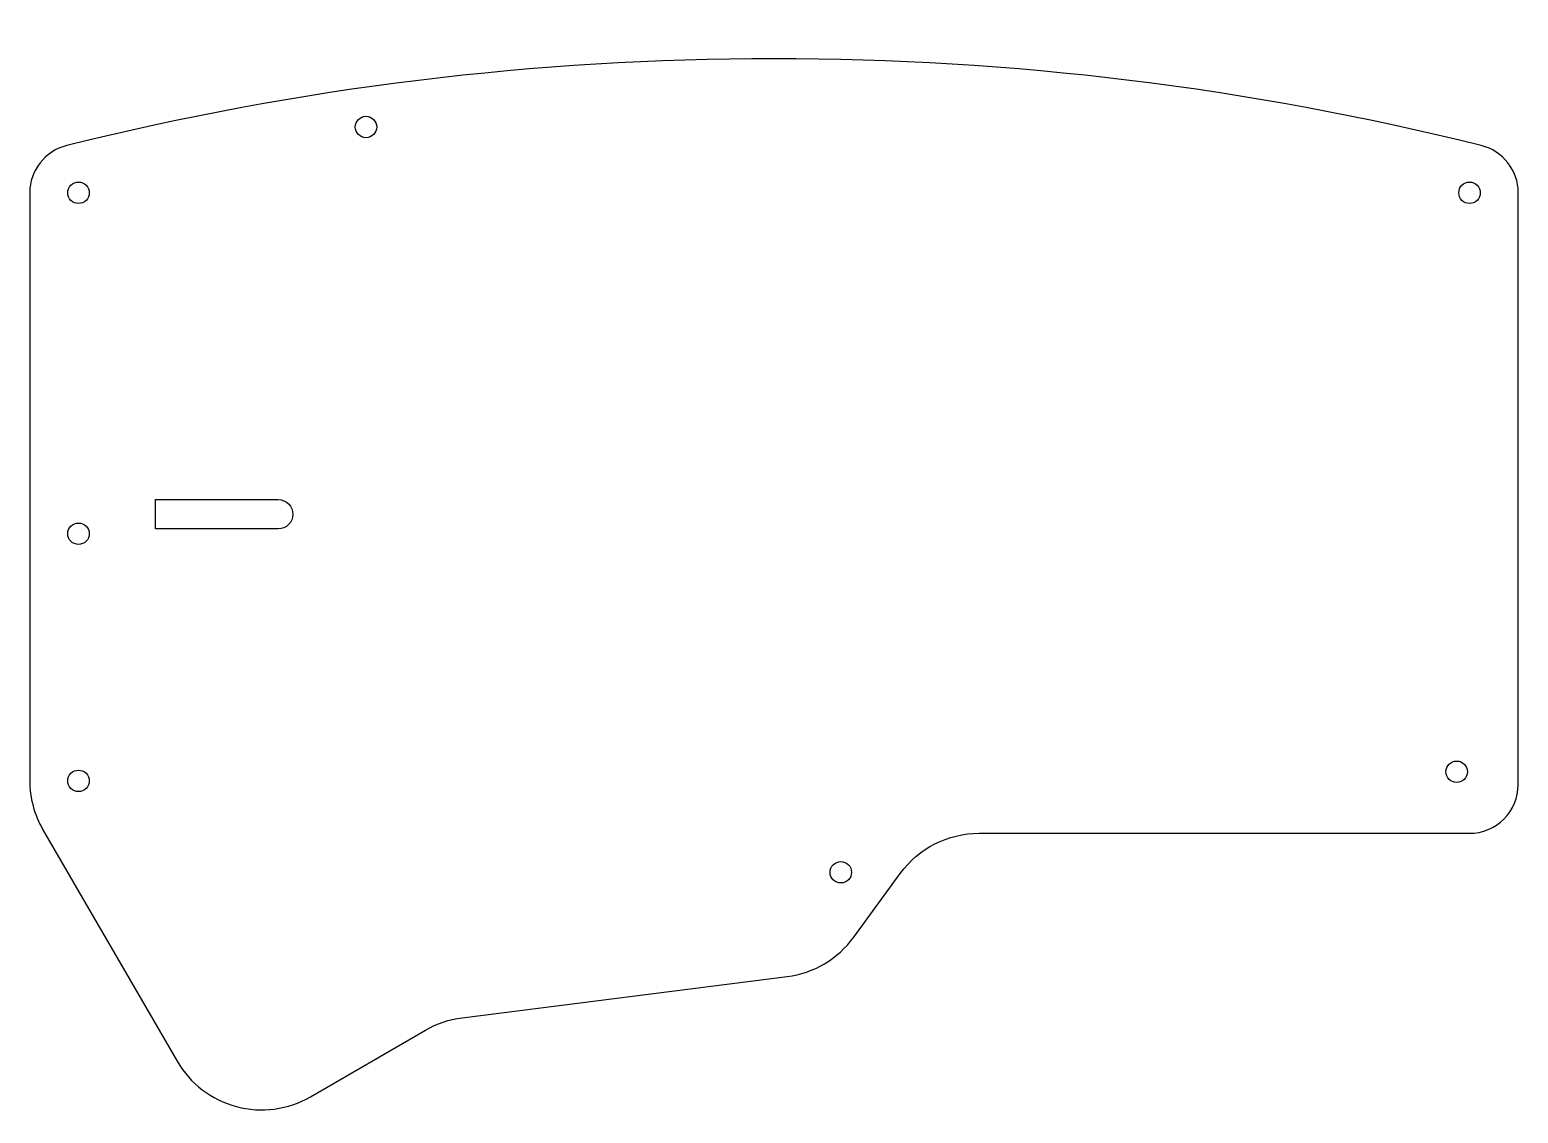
# Model space of a CAD drawing. Extents: x 5 to 158, y 8 to 120.
import ezdxf

# ---------------------------------------------------------------- set-up
doc = ezdxf.new("R2010")
doc.units = 0
doc.layers.get('0').update_dxf_attribs({"linetype": 'CONTINUOUS'})

msp = doc.modelspace()

# ---------------------------------------------------------------- linework, layer by layer
at = {"color": 1}
for points in [[(5, 102.806), (5, 42.44)], [(157.75, 42.056), (157.75, 102.806)], [(6.349, 37.425), (20.13, 13.652)], [(102.418, 37.056), (152.75, 37.056)], [(89.554, 26.385), (94.336, 32.946)], [(49.359, 18.127), (82.73, 22.354)], [(33.797, 10.015), (45.6, 16.858)]]:
    msp.add_lwpolyline(points, dxfattribs=at)
at = {"color": 5}
msp.add_lwpolyline([(30.5, 68.306), (17.9, 68.306), (17.9, 71.306), (30.5, 71.306)], dxfattribs=at)
at = {"color": 1}
for points in [[(153.96, 107.657), (106.299705, 119.541513), (56.450295, 119.541513), (8.79, 107.657)], [(8.79, 107.657), (6.562997, 107.101556), (5.000175, 105.101225), (5, 102.806)], [(157.75, 102.806), (157.749825, 105.101225), (156.187003, 107.101556), (153.96, 107.657)], [(5, 42.44), (5.000175, 40.678704), (5.465535, 38.948697), (6.349, 37.425)], [(156.285534, 38.520466), (157.223216, 39.458148), (157.75, 40.729918), (157.75, 42.056)], [(152.75, 37.056), (154.076082, 37.056), (155.347852, 37.582784), (156.285534, 38.520466)], [(94.336, 32.946), (96.218438, 35.528785), (99.22201, 37.056214), (102.418, 37.056)], [(82.73, 22.354), (85.462776, 22.700429), (87.931622, 24.158799), (89.554, 26.385)], [(45.6, 16.858), (46.755671, 17.527808), (48.033822, 17.959299), (49.359, 18.127)], [(20.13, 13.652), (21.459992, 11.357272), (23.647125, 9.684902), (26.210214, 9.002825)], [(26.210214, 9.002825), (28.773302, 8.320747), (31.50237, 8.68484), (33.797, 10.015)]]:
    msp.add_open_spline(points, degree=3, dxfattribs=at)
at = {"color": 5}
for points in [[(38.4, 109.556), (38.4, 109.847738), (38.515893, 110.127527), (38.722183, 110.333817)], [(38.722183, 110.333817), (38.928473, 110.540107), (39.208262, 110.656), (39.5, 110.656)], [(39.5, 110.656), (39.791738, 110.656), (40.071527, 110.540107), (40.277817, 110.333817)], [(40.277817, 110.333817), (40.484107, 110.127527), (40.6, 109.847738), (40.6, 109.556)], [(38.722183, 108.778183), (38.515893, 108.984473), (38.4, 109.264262), (38.4, 109.556)], [(39.5, 108.456), (39.208262, 108.456), (38.928473, 108.571893), (38.722183, 108.778183)], [(40.277817, 108.778183), (40.071527, 108.571893), (39.791738, 108.456), (39.5, 108.456)], [(40.6, 109.556), (40.6, 109.264262), (40.484107, 108.984473), (40.277817, 108.778183)], [(9.222183, 103.583817), (9.428473, 103.790107), (9.708262, 103.906), (10, 103.906)], [(10, 103.906), (10.291738, 103.906), (10.571527, 103.790107), (10.777817, 103.583817)], [(151.65, 102.806), (151.65, 103.413513), (152.142487, 103.906), (152.75, 103.906)], [(152.75, 103.906), (153.041738, 103.906), (153.321527, 103.790107), (153.527817, 103.583817)], [(8.9, 102.806), (8.9, 103.097738), (9.015893, 103.377527), (9.222183, 103.583817)], [(9.222183, 102.028183), (9.015893, 102.234473), (8.9, 102.514262), (8.9, 102.806)], [(10.777817, 103.583817), (10.984107, 103.377527), (11.1, 103.097738), (11.1, 102.806)], [(11.1, 102.806), (11.1, 102.514262), (10.984107, 102.234473), (10.777817, 102.028183)], [(152.75, 101.706), (152.142487, 101.706), (151.65, 102.198487), (151.65, 102.806)], [(153.527817, 103.583817), (153.734107, 103.377527), (153.85, 103.097738), (153.85, 102.806)], [(153.85, 102.806), (153.85, 102.514262), (153.734107, 102.234473), (153.527817, 102.028183)], [(10, 101.706), (9.708262, 101.706), (9.428473, 101.821893), (9.222183, 102.028183)], [(10.777817, 102.028183), (10.571527, 101.821893), (10.291738, 101.706), (10, 101.706)], [(153.527817, 102.028183), (153.321527, 101.821893), (153.041738, 101.706), (152.75, 101.706)], [(30.5, 71.306), (30.897825, 71.306), (31.279356, 71.147965), (31.56066, 70.86666)], [(31.56066, 70.86666), (31.841965, 70.585356), (32, 70.203825), (32, 69.806)], [(9.222183, 68.583817), (9.428473, 68.790107), (9.708262, 68.906), (10, 68.906)], [(10, 68.906), (10.291738, 68.906), (10.571527, 68.790107), (10.777817, 68.583817)], [(31.56066, 68.74534), (31.279356, 68.464035), (30.897825, 68.306), (30.5, 68.306)], [(32, 69.806), (32, 69.408175), (31.841965, 69.026644), (31.56066, 68.74534)], [(8.9, 67.806), (8.9, 68.097738), (9.015893, 68.377527), (9.222183, 68.583817)], [(9.222183, 67.028183), (9.015893, 67.234473), (8.9, 67.514262), (8.9, 67.806)], [(10.777817, 68.583817), (10.984107, 68.377527), (11.1, 68.097738), (11.1, 67.806)], [(11.1, 67.806), (11.1, 67.514262), (10.984107, 67.234473), (10.777817, 67.028183)], [(10, 66.706), (9.708262, 66.706), (9.428473, 66.821893), (9.222183, 67.028183)], [(10.777817, 67.028183), (10.571527, 66.821893), (10.291738, 66.706), (10, 66.706)], [(150.654183, 44.151817), (150.860473, 44.358107), (151.140262, 44.474), (151.432, 44.474)], [(151.432, 44.474), (152.039513, 44.474), (152.532, 43.981513), (152.532, 43.374)], [(8.9, 42.44), (8.9, 42.731738), (9.015893, 43.011527), (9.222183, 43.217817)], [(9.222183, 43.217817), (9.428473, 43.424107), (9.708262, 43.54), (10, 43.54)], [(10, 43.54), (10.291738, 43.54), (10.571527, 43.424107), (10.777817, 43.217817)], [(10.777817, 43.217817), (10.984107, 43.011527), (11.1, 42.731738), (11.1, 42.44)], [(150.332, 43.374), (150.332, 43.665738), (150.447893, 43.945527), (150.654183, 44.151817)], [(150.654183, 42.596183), (150.447893, 42.802473), (150.332, 43.082262), (150.332, 43.374)], [(152.532, 43.374), (152.532, 43.082262), (152.416107, 42.802473), (152.209817, 42.596183)], [(9.222183, 41.662183), (9.015893, 41.868473), (8.9, 42.148262), (8.9, 42.44)], [(10, 41.34), (9.708262, 41.34), (9.428473, 41.455893), (9.222183, 41.662183)], [(10.777817, 41.662183), (10.571527, 41.455893), (10.291738, 41.34), (10, 41.34)], [(11.1, 42.44), (11.1, 42.148262), (10.984107, 41.868473), (10.777817, 41.662183)], [(151.432, 42.274), (151.140262, 42.274), (150.860473, 42.389893), (150.654183, 42.596183)], [(152.209817, 42.596183), (152.003527, 42.389893), (151.723738, 42.274), (151.432, 42.274)], [(87.129, 33.056), (87.129, 33.347738), (87.244893, 33.627527), (87.451183, 33.833817)], [(87.451183, 33.833817), (87.657473, 34.040107), (87.937262, 34.156), (88.229, 34.156)], [(88.229, 34.156), (88.520738, 34.156), (88.800527, 34.040107), (89.006817, 33.833817)], [(89.006817, 33.833817), (89.213107, 33.627527), (89.329, 33.347738), (89.329, 33.056)], [(87.451183, 32.278183), (87.244893, 32.484473), (87.129, 32.764262), (87.129, 33.056)], [(88.229, 31.956), (87.937262, 31.956), (87.657473, 32.071893), (87.451183, 32.278183)], [(89.006817, 32.278183), (88.800527, 32.071893), (88.520738, 31.956), (88.229, 31.956)], [(89.329, 33.056), (89.329, 32.764262), (89.213107, 32.484473), (89.006817, 32.278183)]]:
    msp.add_open_spline(points, degree=3, dxfattribs=at)

doc.saveas('drawing.dxf')
